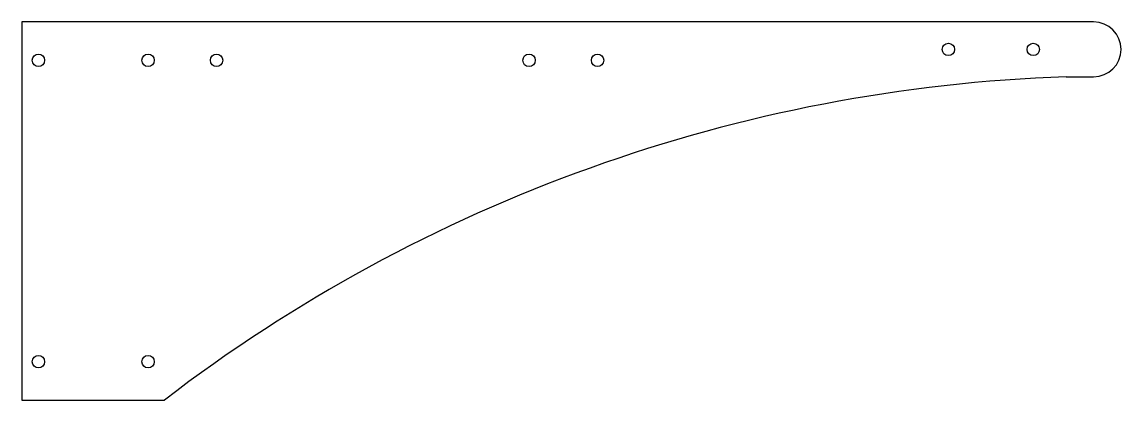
# Model space of a CAD drawing. Header units: inches. Extents: x 0 to 401, y 0 to 138.
import ezdxf

# ---------------------------------------------------------------- set-up
doc = ezdxf.new("R2010")
doc.units = ezdxf.units.IN
doc.header["$MEASUREMENT"] = 0

msp = doc.modelspace()

# ---------------------------------------------------------------- linework, layer by layer
msp.add_line((381, 118), (391, 118))
msp.add_lwpolyline([(391, 138), (0, 138), (0, 0), (52, 0)])
for centre in [(338, 128), (369, 128), (6, 124), (46, 124), (71, 124), (185, 124), (210, 124), (6, 14), (46, 14)]:
    msp.add_circle(centre, 2.25)
for centre, radius, start, end in [((391, 128), 10, 270, 90), ((400.76, -454.75), 573.09, 91.97623, 127.4858)]:
    msp.add_arc(centre, radius, start, end)

doc.saveas('drawing.dxf')
